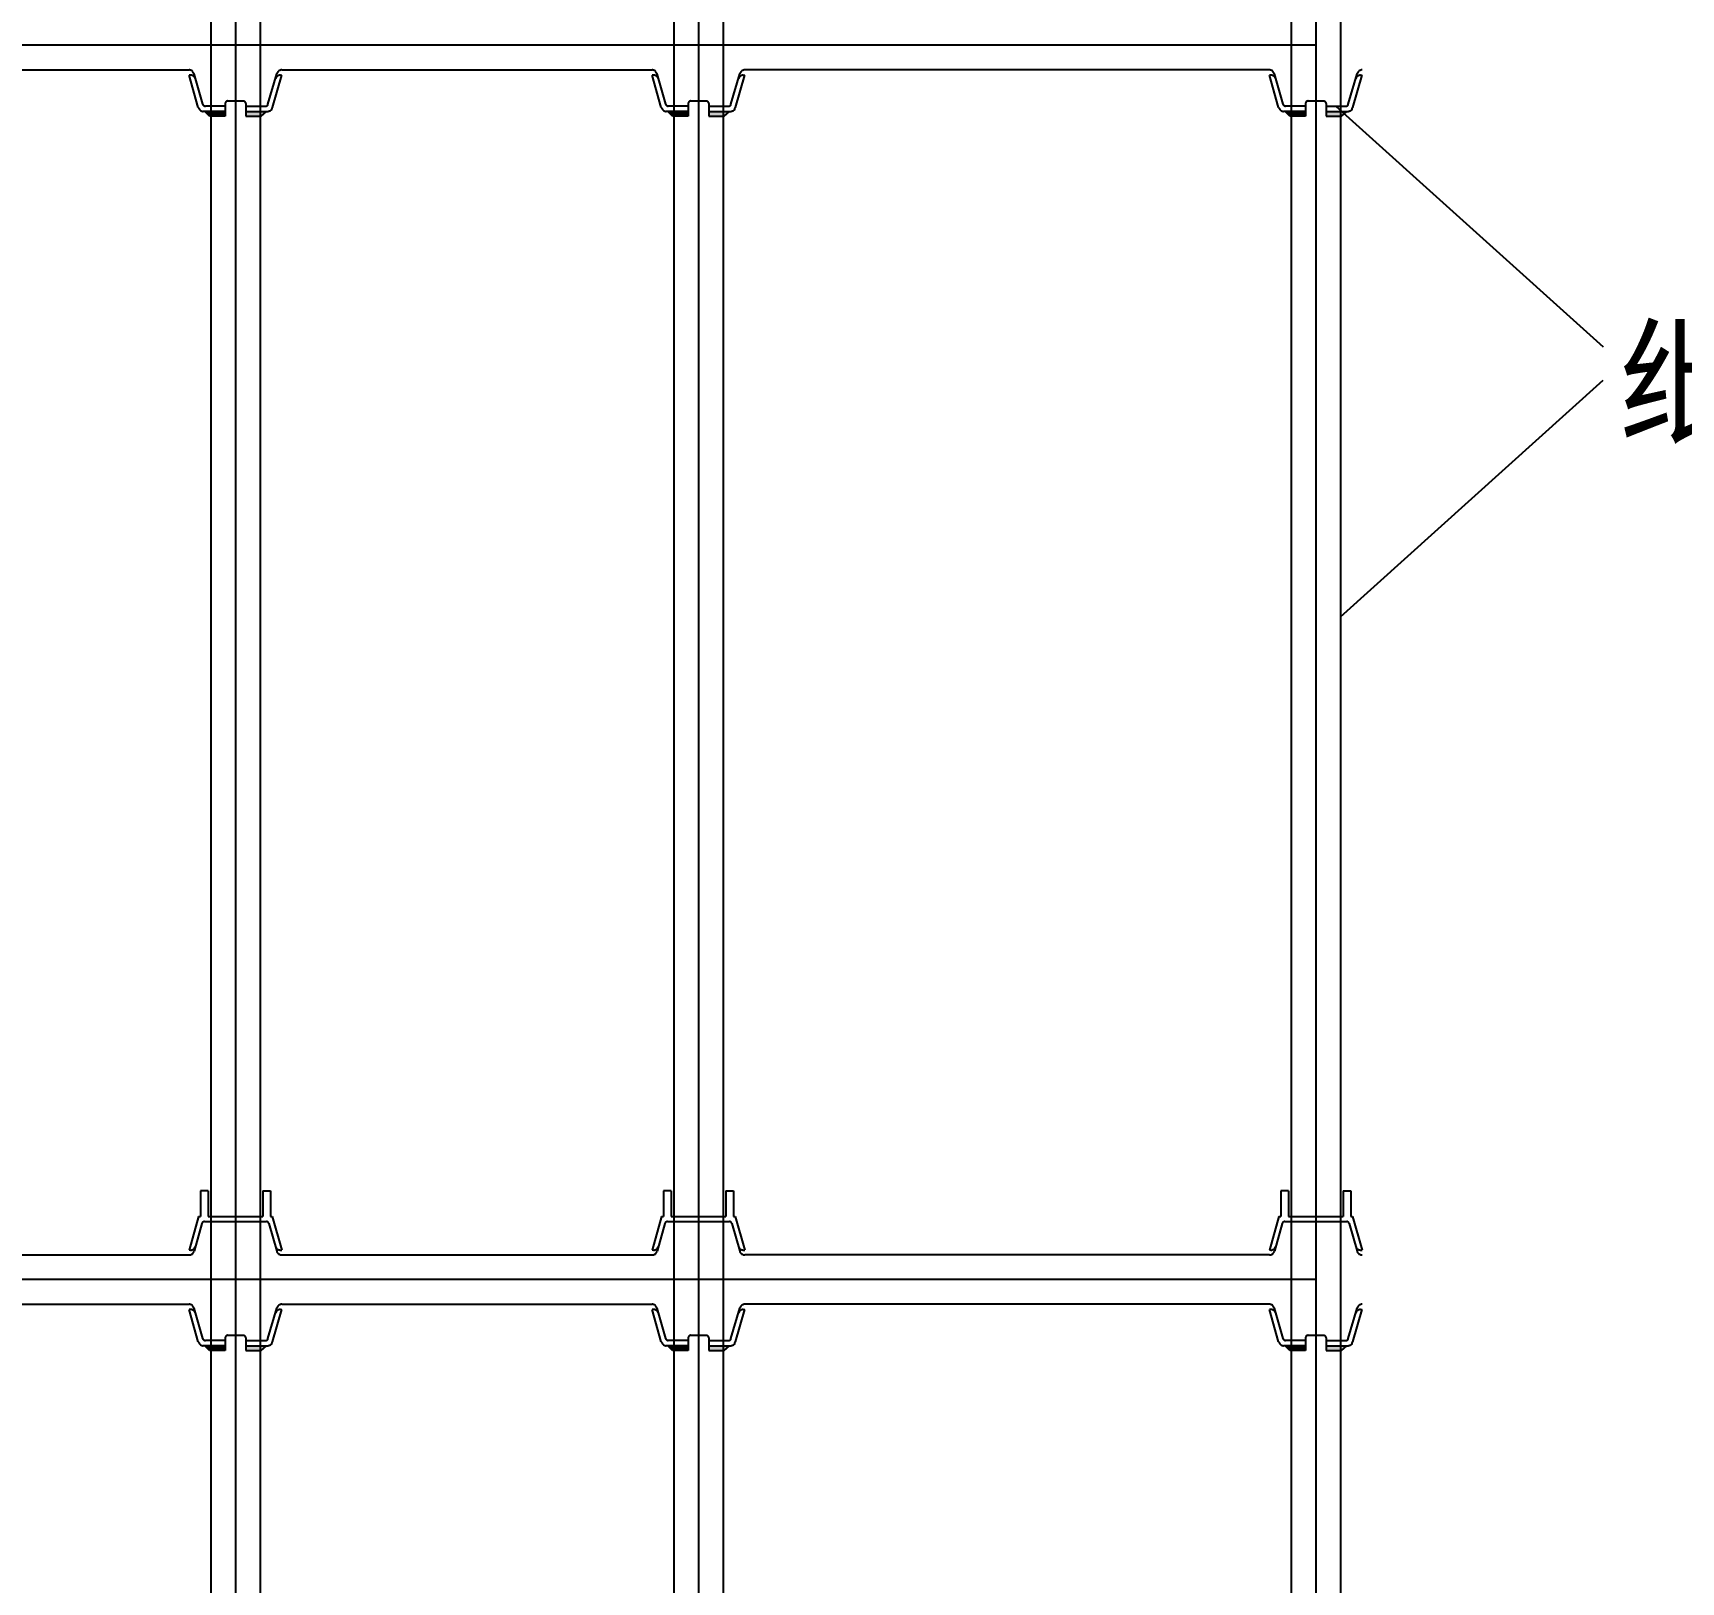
# Model space of a CAD drawing. Header units: metres. Extents: x 0 to 420, y 0 to 297.
# Drawn here: x 211.1 to 264.5, y 146.6 to 196.8 of the extents above; entities that cross this region are included whole.
import ezdxf

# ---------------------------------------------------------------- set-up
doc = ezdxf.new("R2010")
doc.units = ezdxf.units.M

msp = doc.modelspace()

# ---------------------------------------------------------------- linework, layer by layer
for p, q in [((217.7, 254.43), (217.7, 96.37)), ((232.7, 254.43), (232.7, 96.37)), ((252.7, 254.43), (252.7, 96.37)), ((216.9, 213.67), (216.9, 99.7)), ((218.5, 213.67), (218.5, 99.7)), ((231.9, 213.67), (231.9, 99.7)), ((233.5, 213.67), (233.5, 99.7)), ((251.9, 213.67), (251.9, 99.7)), ((253.5, 213.67), (253.5, 99.7)), ((252.7, 196.37), (162.7, 196.37)), ((199.2, 195.57), (216.2, 195.57)), ((216.64, 194.46), (216.36, 195.45)), ((218.75, 194.46), (219.04, 195.45)), ((219.2, 195.57), (231.2, 195.57)), ((231.64, 194.46), (231.36, 195.45)), ((233.75, 194.46), (234.04, 195.45)), ((251.2, 195.57), (234.2, 195.57)), ((251.64, 194.46), (251.36, 195.45)), ((253.75, 194.46), (254.04, 195.45)), ((216.49, 194.35), (216.2, 195.4)), ((216.24, 195.4), (216.2, 195.4)), ((218.9, 194.35), (219.2, 195.4)), ((219.15, 195.4), (219.2, 195.4)), ((231.49, 194.35), (231.2, 195.4)), ((231.24, 195.4), (231.2, 195.4)), ((233.9, 194.35), (234.2, 195.4)), ((234.15, 195.4), (234.2, 195.4)), ((251.24, 195.4), (251.2, 195.4)), ((251.49, 194.35), (251.2, 195.4)), ((253.9, 194.35), (254.2, 195.4)), ((254.15, 195.4), (254.2, 195.4)), ((217.36, 194.4), (216.72, 194.4)), ((217.36, 194.48), (217.36, 194.23)), ((217.45, 194.57), (217.95, 194.57)), ((218.03, 194.48), (218.03, 194.23)), ((218.03, 194.4), (218.67, 194.4)), ((232.36, 194.4), (231.72, 194.4)), ((232.36, 194.48), (232.36, 194.23)), ((232.45, 194.57), (232.95, 194.57)), ((233.03, 194.48), (233.03, 194.23)), ((233.03, 194.4), (233.67, 194.4)), ((252.36, 194.4), (251.72, 194.4)), ((252.36, 194.48), (252.36, 194.23)), ((252.45, 194.57), (252.95, 194.57)), ((253.03, 194.48), (253.03, 194.23)), ((253.03, 194.4), (253.67, 194.4)), ((253.35, 194.4), (262.01, 186.6)), ((217.36, 194.23), (216.65, 194.23)), ((216.86, 194.07), (216.7, 194.23)), ((217.36, 194.07), (216.86, 194.07)), ((217.36, 194.23), (217.36, 194.07)), ((218.03, 194.23), (218.74, 194.23)), ((218.03, 194.23), (218.03, 194.07)), ((218.03, 194.07), (218.53, 194.07)), ((218.53, 194.07), (218.7, 194.23)), ((232.36, 194.23), (231.65, 194.23)), ((231.86, 194.07), (231.7, 194.23)), ((232.36, 194.07), (231.86, 194.07)), ((232.36, 194.23), (232.36, 194.07)), ((233.03, 194.23), (233.74, 194.23)), ((233.03, 194.23), (233.03, 194.07)), ((233.03, 194.07), (233.53, 194.07)), ((233.53, 194.07), (233.7, 194.23)), ((252.36, 194.23), (251.65, 194.23)), ((251.86, 194.07), (251.7, 194.23)), ((252.36, 194.07), (251.86, 194.07)), ((252.36, 194.23), (252.36, 194.07)), ((253.03, 194.23), (253.03, 194.07)), ((253.03, 194.23), (253.74, 194.23)), ((253.03, 194.07), (253.53, 194.07)), ((253.53, 194.07), (253.7, 194.23)), ((253.5, 177.85), (262.01, 185.52)), ((216.81, 159.25), (216.56, 159.25)), ((216.56, 159.25), (216.56, 158.42)), ((216.81, 159.25), (216.81, 158.42)), ((218.58, 159.25), (218.83, 159.25)), ((218.58, 159.25), (218.58, 158.42)), ((218.83, 159.25), (218.83, 158.42)), ((231.81, 159.25), (231.56, 159.25)), ((231.56, 159.25), (231.56, 158.42)), ((231.81, 159.25), (231.81, 158.42)), ((233.58, 159.25), (233.83, 159.25)), ((233.58, 159.25), (233.58, 158.42)), ((233.83, 159.25), (233.83, 158.42)), ((251.56, 159.25), (251.56, 158.42)), ((251.81, 159.25), (251.56, 159.25)), ((251.81, 159.25), (251.81, 158.42)), ((253.58, 159.25), (253.58, 158.42)), ((253.58, 159.25), (253.83, 159.25)), ((253.83, 159.25), (253.83, 158.42)), ((216.5, 158.42), (216.2, 157.33)), ((216.61, 158.19), (216.36, 157.29)), ((216.5, 158.42), (216.56, 158.42)), ((216.69, 158.25), (218.7, 158.25)), ((216.81, 158.42), (218.58, 158.42)), ((218.78, 158.19), (219.04, 157.29)), ((218.83, 158.42), (218.89, 158.42)), ((218.89, 158.42), (219.2, 157.33)), ((231.5, 158.42), (231.2, 157.33)), ((231.61, 158.19), (231.36, 157.29)), ((231.5, 158.42), (231.56, 158.42)), ((231.69, 158.25), (233.7, 158.25)), ((231.81, 158.42), (233.58, 158.42)), ((233.78, 158.19), (234.04, 157.29)), ((233.83, 158.42), (233.89, 158.42)), ((233.89, 158.42), (234.2, 157.33)), ((251.5, 158.42), (251.2, 157.33)), ((251.61, 158.19), (251.36, 157.29)), ((251.5, 158.42), (251.56, 158.42)), ((251.69, 158.25), (253.7, 158.25)), ((251.81, 158.42), (253.58, 158.42)), ((253.78, 158.19), (254.04, 157.29)), ((253.83, 158.42), (253.89, 158.42)), ((253.89, 158.42), (254.2, 157.33)), ((199.2, 157.17), (216.2, 157.17)), ((216.24, 157.33), (216.2, 157.33)), ((219.15, 157.33), (219.2, 157.33)), ((219.2, 157.17), (231.2, 157.17)), ((231.24, 157.33), (231.2, 157.33)), ((234.15, 157.33), (234.2, 157.33)), ((251.2, 157.17), (234.2, 157.17)), ((251.24, 157.33), (251.2, 157.33)), ((254.15, 157.33), (254.2, 157.33)), ((252.7, 156.37), (162.7, 156.37)), ((199.2, 155.57), (216.2, 155.57)), ((216.49, 154.35), (216.2, 155.4)), ((216.24, 155.4), (216.2, 155.4)), ((216.64, 154.46), (216.36, 155.45)), ((218.75, 154.46), (219.04, 155.45)), ((218.9, 154.35), (219.2, 155.4)), ((219.15, 155.4), (219.2, 155.4)), ((219.2, 155.57), (231.2, 155.57)), ((231.49, 154.35), (231.2, 155.4)), ((231.24, 155.4), (231.2, 155.4)), ((231.64, 154.46), (231.36, 155.45)), ((233.75, 154.46), (234.04, 155.45)), ((233.9, 154.35), (234.2, 155.4)), ((234.15, 155.4), (234.2, 155.4)), ((251.2, 155.57), (234.2, 155.57)), ((251.24, 155.4), (251.2, 155.4)), ((251.49, 154.35), (251.2, 155.4)), ((251.64, 154.46), (251.36, 155.45)), ((253.75, 154.46), (254.04, 155.45)), ((253.9, 154.35), (254.2, 155.4)), ((254.15, 155.4), (254.2, 155.4)), ((217.36, 154.4), (216.72, 154.4)), ((217.36, 154.48), (217.36, 154.23)), ((217.45, 154.57), (217.95, 154.57)), ((218.03, 154.48), (218.03, 154.23)), ((218.03, 154.4), (218.67, 154.4)), ((232.36, 154.4), (231.72, 154.4)), ((232.36, 154.48), (232.36, 154.23)), ((232.45, 154.57), (232.95, 154.57)), ((233.03, 154.48), (233.03, 154.23)), ((233.03, 154.4), (233.67, 154.4)), ((252.36, 154.4), (251.72, 154.4)), ((252.36, 154.48), (252.36, 154.23)), ((252.45, 154.57), (252.95, 154.57)), ((253.03, 154.48), (253.03, 154.23)), ((253.03, 154.4), (253.67, 154.4)), ((217.36, 154.23), (216.65, 154.23)), ((216.86, 154.07), (216.7, 154.23)), ((217.36, 154.07), (216.86, 154.07)), ((217.36, 154.23), (217.36, 154.07)), ((218.03, 154.23), (218.74, 154.23)), ((218.03, 154.23), (218.03, 154.07)), ((218.03, 154.07), (218.53, 154.07)), ((218.53, 154.07), (218.7, 154.23)), ((232.36, 154.23), (231.65, 154.23)), ((231.86, 154.07), (231.7, 154.23)), ((232.36, 154.07), (231.86, 154.07)), ((232.36, 154.23), (232.36, 154.07)), ((233.03, 154.23), (233.74, 154.23)), ((233.03, 154.23), (233.03, 154.07)), ((233.03, 154.07), (233.53, 154.07)), ((233.53, 154.07), (233.7, 154.23)), ((252.36, 154.23), (251.65, 154.23)), ((251.86, 154.07), (251.7, 154.23)), ((252.36, 154.07), (251.86, 154.07)), ((252.36, 154.23), (252.36, 154.07)), ((253.03, 154.23), (253.03, 154.07)), ((253.03, 154.23), (253.74, 154.23)), ((253.03, 154.07), (253.53, 154.07)), ((253.53, 154.07), (253.7, 154.23))]:
    msp.add_line(p, q)
for points in [[(216.36, 195.45), (216.35, 195.45), (216.35, 195.46), (216.34, 195.48), (216.33, 195.49), (216.32, 195.51), (216.31, 195.52), (216.3, 195.53), (216.29, 195.54), (216.27, 195.55), (216.26, 195.55), (216.24, 195.56), (216.23, 195.56), (216.21, 195.57), (216.2, 195.57), (216.2, 195.57)], [(219.2, 195.57), (219.18, 195.57), (219.16, 195.56), (219.15, 195.56), (219.13, 195.55), (219.12, 195.55), (219.1, 195.54), (219.09, 195.53), (219.08, 195.52), (219.07, 195.51), (219.06, 195.49), (219.05, 195.48), (219.04, 195.46), (219.04, 195.45), (219.04, 195.45)], [(231.36, 195.45), (231.35, 195.45), (231.35, 195.46), (231.34, 195.48), (231.33, 195.49), (231.32, 195.51), (231.31, 195.52), (231.3, 195.53), (231.29, 195.54), (231.27, 195.55), (231.26, 195.55), (231.24, 195.56), (231.23, 195.56), (231.21, 195.57), (231.2, 195.57), (231.2, 195.57)], [(234.2, 195.57), (234.18, 195.57), (234.16, 195.56), (234.15, 195.56), (234.13, 195.55), (234.12, 195.55), (234.1, 195.54), (234.09, 195.53), (234.08, 195.52), (234.07, 195.51), (234.06, 195.49), (234.05, 195.48), (234.04, 195.46), (234.04, 195.45), (234.04, 195.45)], [(251.36, 195.45), (251.35, 195.45), (251.35, 195.46), (251.34, 195.48), (251.33, 195.49), (251.32, 195.51), (251.31, 195.52), (251.3, 195.53), (251.29, 195.54), (251.27, 195.55), (251.26, 195.55), (251.24, 195.56), (251.23, 195.56), (251.21, 195.57), (251.2, 195.57), (251.2, 195.57)], [(254.2, 195.57), (254.18, 195.57), (254.16, 195.56), (254.15, 195.56), (254.13, 195.55), (254.12, 195.55), (254.1, 195.54), (254.09, 195.53), (254.08, 195.52), (254.07, 195.51), (254.06, 195.49), (254.05, 195.48), (254.04, 195.46), (254.04, 195.45), (254.04, 195.45)], [(216.4, 195.28), (216.4, 195.28), (216.4, 195.3), (216.39, 195.31), (216.38, 195.33), (216.37, 195.34), (216.36, 195.35), (216.35, 195.36), (216.34, 195.37), (216.32, 195.38), (216.31, 195.39), (216.29, 195.39), (216.28, 195.4), (216.26, 195.4), (216.24, 195.4), (216.24, 195.4)], [(219.15, 195.4), (219.13, 195.4), (219.12, 195.4), (219.1, 195.39), (219.08, 195.39), (219.07, 195.38), (219.06, 195.37), (219.04, 195.36), (219.03, 195.35), (219.02, 195.34), (219.01, 195.33), (219, 195.31), (218.99, 195.3), (218.99, 195.28), (218.99, 195.28)], [(231.4, 195.28), (231.4, 195.28), (231.4, 195.3), (231.39, 195.31), (231.38, 195.33), (231.37, 195.34), (231.36, 195.35), (231.35, 195.36), (231.34, 195.37), (231.32, 195.38), (231.31, 195.39), (231.29, 195.39), (231.28, 195.4), (231.26, 195.4), (231.24, 195.4), (231.24, 195.4)], [(234.15, 195.4), (234.13, 195.4), (234.12, 195.4), (234.1, 195.39), (234.08, 195.39), (234.07, 195.38), (234.06, 195.37), (234.04, 195.36), (234.03, 195.35), (234.02, 195.34), (234.01, 195.33), (234, 195.31), (233.99, 195.3), (233.99, 195.28), (233.99, 195.28)], [(251.4, 195.28), (251.4, 195.28), (251.4, 195.3), (251.39, 195.31), (251.38, 195.33), (251.37, 195.34), (251.36, 195.35), (251.35, 195.36), (251.34, 195.37), (251.32, 195.38), (251.31, 195.39), (251.29, 195.39), (251.28, 195.4), (251.26, 195.4), (251.24, 195.4), (251.24, 195.4)], [(254.15, 195.4), (254.13, 195.4), (254.12, 195.4), (254.1, 195.39), (254.08, 195.39), (254.07, 195.38), (254.06, 195.37), (254.04, 195.36), (254.03, 195.35), (254.02, 195.34), (254.01, 195.33), (254, 195.31), (253.99, 195.3), (253.99, 195.28), (253.99, 195.28)], [(216.64, 194.46), (216.64, 194.46), (216.64, 194.45), (216.64, 194.44), (216.65, 194.44), (216.65, 194.43), (216.66, 194.42), (216.66, 194.42), (216.67, 194.41), (216.68, 194.41), (216.69, 194.41), (216.69, 194.4), (216.7, 194.4), (216.71, 194.4), (216.72, 194.4)], [(217.45, 194.57), (217.44, 194.57), (217.43, 194.56), (217.42, 194.56), (217.41, 194.56), (217.41, 194.56), (217.4, 194.55), (217.39, 194.55), (217.39, 194.54), (217.38, 194.54), (217.38, 194.53), (217.37, 194.52), (217.37, 194.51), (217.37, 194.51), (217.36, 194.5), (217.36, 194.49), (217.36, 194.48), (217.36, 194.48)], [(218.03, 194.48), (218.03, 194.49), (218.03, 194.5), (218.03, 194.51), (218.02, 194.51), (218.02, 194.52), (218.01, 194.53), (218.01, 194.54), (218, 194.54), (218, 194.55), (217.99, 194.55), (217.98, 194.56), (217.98, 194.56), (217.97, 194.56), (217.96, 194.56), (217.95, 194.57), (217.95, 194.57), (217.95, 194.57)], [(218.67, 194.4), (218.68, 194.4), (218.69, 194.4), (218.7, 194.4), (218.71, 194.41), (218.71, 194.41), (218.72, 194.41), (218.73, 194.42), (218.73, 194.42), (218.74, 194.43), (218.74, 194.44), (218.75, 194.44), (218.75, 194.45), (218.75, 194.46), (218.75, 194.46)], [(231.64, 194.46), (231.64, 194.46), (231.64, 194.45), (231.64, 194.44), (231.65, 194.44), (231.65, 194.43), (231.66, 194.42), (231.66, 194.42), (231.67, 194.41), (231.68, 194.41), (231.69, 194.41), (231.69, 194.4), (231.7, 194.4), (231.71, 194.4), (231.72, 194.4)], [(232.45, 194.57), (232.44, 194.57), (232.43, 194.56), (232.42, 194.56), (232.41, 194.56), (232.41, 194.56), (232.4, 194.55), (232.39, 194.55), (232.39, 194.54), (232.38, 194.54), (232.38, 194.53), (232.37, 194.52), (232.37, 194.51), (232.37, 194.51), (232.36, 194.5), (232.36, 194.49), (232.36, 194.48), (232.36, 194.48)], [(233.03, 194.48), (233.03, 194.49), (233.03, 194.5), (233.03, 194.51), (233.02, 194.51), (233.02, 194.52), (233.01, 194.53), (233.01, 194.54), (233, 194.54), (233, 194.55), (232.99, 194.55), (232.98, 194.56), (232.98, 194.56), (232.97, 194.56), (232.96, 194.56), (232.95, 194.57), (232.95, 194.57), (232.95, 194.57)], [(233.67, 194.4), (233.68, 194.4), (233.69, 194.4), (233.7, 194.4), (233.71, 194.41), (233.71, 194.41), (233.72, 194.41), (233.73, 194.42), (233.73, 194.42), (233.74, 194.43), (233.74, 194.44), (233.75, 194.44), (233.75, 194.45), (233.75, 194.46), (233.75, 194.46)], [(251.64, 194.46), (251.64, 194.46), (251.64, 194.45), (251.64, 194.44), (251.65, 194.44), (251.65, 194.43), (251.66, 194.42), (251.66, 194.42), (251.67, 194.41), (251.68, 194.41), (251.69, 194.41), (251.69, 194.4), (251.7, 194.4), (251.71, 194.4), (251.72, 194.4)], [(252.45, 194.57), (252.44, 194.57), (252.43, 194.56), (252.42, 194.56), (252.41, 194.56), (252.41, 194.56), (252.4, 194.55), (252.39, 194.55), (252.39, 194.54), (252.38, 194.54), (252.38, 194.53), (252.37, 194.52), (252.37, 194.51), (252.37, 194.51), (252.36, 194.5), (252.36, 194.49), (252.36, 194.48), (252.36, 194.48)], [(253.03, 194.48), (253.03, 194.49), (253.03, 194.5), (253.03, 194.51), (253.02, 194.51), (253.02, 194.52), (253.01, 194.53), (253.01, 194.54), (253, 194.54), (253, 194.55), (252.99, 194.55), (252.98, 194.56), (252.98, 194.56), (252.97, 194.56), (252.96, 194.56), (252.95, 194.57), (252.95, 194.57), (252.95, 194.57)], [(253.67, 194.4), (253.68, 194.4), (253.69, 194.4), (253.7, 194.4), (253.71, 194.41), (253.71, 194.41), (253.72, 194.41), (253.73, 194.42), (253.73, 194.42), (253.74, 194.43), (253.74, 194.44), (253.75, 194.44), (253.75, 194.45), (253.75, 194.46), (253.75, 194.46)], [(216.49, 194.35), (216.49, 194.35), (216.5, 194.34), (216.51, 194.32), (216.52, 194.31), (216.53, 194.29), (216.54, 194.28), (216.55, 194.27), (216.56, 194.26), (216.58, 194.25), (216.59, 194.25), (216.61, 194.24), (216.62, 194.24), (216.64, 194.23), (216.65, 194.23)], [(218.74, 194.23), (218.75, 194.23), (218.77, 194.24), (218.78, 194.24), (218.8, 194.25), (218.81, 194.25), (218.83, 194.26), (218.84, 194.27), (218.85, 194.28), (218.87, 194.29), (218.87, 194.31), (218.88, 194.32), (218.89, 194.34), (218.9, 194.35), (218.9, 194.35)], [(231.49, 194.35), (231.49, 194.35), (231.5, 194.34), (231.51, 194.32), (231.52, 194.31), (231.53, 194.29), (231.54, 194.28), (231.55, 194.27), (231.56, 194.26), (231.58, 194.25), (231.59, 194.25), (231.61, 194.24), (231.62, 194.24), (231.64, 194.23), (231.65, 194.23)], [(233.74, 194.23), (233.75, 194.23), (233.77, 194.24), (233.78, 194.24), (233.8, 194.25), (233.81, 194.25), (233.83, 194.26), (233.84, 194.27), (233.85, 194.28), (233.87, 194.29), (233.87, 194.31), (233.88, 194.32), (233.89, 194.34), (233.9, 194.35), (233.9, 194.35)], [(251.49, 194.35), (251.49, 194.35), (251.5, 194.34), (251.51, 194.32), (251.52, 194.31), (251.53, 194.29), (251.54, 194.28), (251.55, 194.27), (251.56, 194.26), (251.58, 194.25), (251.59, 194.25), (251.61, 194.24), (251.62, 194.24), (251.64, 194.23), (251.65, 194.23)], [(253.74, 194.23), (253.75, 194.23), (253.77, 194.24), (253.78, 194.24), (253.8, 194.25), (253.81, 194.25), (253.83, 194.26), (253.84, 194.27), (253.85, 194.28), (253.87, 194.29), (253.87, 194.31), (253.88, 194.32), (253.89, 194.34), (253.9, 194.35), (253.9, 194.35)], [(216.69, 158.25), (216.69, 158.25), (216.68, 158.25), (216.67, 158.25), (216.66, 158.24), (216.65, 158.24), (216.65, 158.24), (216.64, 158.23), (216.63, 158.23), (216.63, 158.22), (216.62, 158.21), (216.62, 158.21), (216.62, 158.2), (216.61, 158.19), (216.61, 158.19)], [(218.78, 158.19), (218.78, 158.19), (218.77, 158.2), (218.77, 158.21), (218.77, 158.21), (218.76, 158.22), (218.76, 158.23), (218.75, 158.23), (218.74, 158.24), (218.74, 158.24), (218.73, 158.24), (218.72, 158.25), (218.71, 158.25), (218.71, 158.25), (218.7, 158.25), (218.7, 158.25)], [(231.69, 158.25), (231.69, 158.25), (231.68, 158.25), (231.67, 158.25), (231.66, 158.24), (231.65, 158.24), (231.65, 158.24), (231.64, 158.23), (231.63, 158.23), (231.63, 158.22), (231.62, 158.21), (231.62, 158.21), (231.62, 158.2), (231.61, 158.19), (231.61, 158.19)], [(233.78, 158.19), (233.78, 158.19), (233.77, 158.2), (233.77, 158.21), (233.77, 158.21), (233.76, 158.22), (233.76, 158.23), (233.75, 158.23), (233.74, 158.24), (233.74, 158.24), (233.73, 158.24), (233.72, 158.25), (233.71, 158.25), (233.71, 158.25), (233.7, 158.25), (233.7, 158.25)], [(251.69, 158.25), (251.69, 158.25), (251.68, 158.25), (251.67, 158.25), (251.66, 158.24), (251.65, 158.24), (251.65, 158.24), (251.64, 158.23), (251.63, 158.23), (251.63, 158.22), (251.62, 158.21), (251.62, 158.21), (251.62, 158.2), (251.61, 158.19), (251.61, 158.19)], [(253.78, 158.19), (253.78, 158.19), (253.77, 158.2), (253.77, 158.21), (253.77, 158.21), (253.76, 158.22), (253.76, 158.23), (253.75, 158.23), (253.74, 158.24), (253.74, 158.24), (253.73, 158.24), (253.72, 158.25), (253.71, 158.25), (253.71, 158.25), (253.7, 158.25), (253.7, 158.25)], [(216.2, 157.17), (216.21, 157.17), (216.23, 157.17), (216.24, 157.17), (216.26, 157.18), (216.27, 157.19), (216.29, 157.19), (216.3, 157.2), (216.31, 157.22), (216.32, 157.23), (216.33, 157.24), (216.34, 157.25), (216.35, 157.27), (216.35, 157.28), (216.36, 157.29)], [(216.24, 157.33), (216.26, 157.33), (216.28, 157.34), (216.29, 157.34), (216.31, 157.35), (216.32, 157.35), (216.34, 157.36), (216.35, 157.37), (216.36, 157.38), (216.37, 157.39), (216.38, 157.41), (216.39, 157.42), (216.4, 157.44), (216.4, 157.45), (216.4, 157.45)], [(218.99, 157.45), (218.99, 157.45), (218.99, 157.44), (219, 157.42), (219.01, 157.41), (219.02, 157.39), (219.03, 157.38), (219.04, 157.37), (219.06, 157.36), (219.07, 157.35), (219.08, 157.35), (219.1, 157.34), (219.12, 157.34), (219.13, 157.33), (219.15, 157.33)], [(219.04, 157.29), (219.04, 157.28), (219.04, 157.27), (219.05, 157.25), (219.06, 157.24), (219.07, 157.23), (219.08, 157.22), (219.09, 157.2), (219.1, 157.19), (219.12, 157.19), (219.13, 157.18), (219.15, 157.17), (219.16, 157.17), (219.18, 157.17), (219.2, 157.17)], [(231.2, 157.17), (231.21, 157.17), (231.23, 157.17), (231.24, 157.17), (231.26, 157.18), (231.27, 157.19), (231.29, 157.19), (231.3, 157.2), (231.31, 157.22), (231.32, 157.23), (231.33, 157.24), (231.34, 157.25), (231.35, 157.27), (231.35, 157.28), (231.36, 157.29)], [(231.24, 157.33), (231.26, 157.33), (231.28, 157.34), (231.29, 157.34), (231.31, 157.35), (231.32, 157.35), (231.34, 157.36), (231.35, 157.37), (231.36, 157.38), (231.37, 157.39), (231.38, 157.41), (231.39, 157.42), (231.4, 157.44), (231.4, 157.45), (231.4, 157.45)], [(233.99, 157.45), (233.99, 157.45), (233.99, 157.44), (234, 157.42), (234.01, 157.41), (234.02, 157.39), (234.03, 157.38), (234.04, 157.37), (234.06, 157.36), (234.07, 157.35), (234.08, 157.35), (234.1, 157.34), (234.12, 157.34), (234.13, 157.33), (234.15, 157.33)], [(234.04, 157.29), (234.04, 157.28), (234.04, 157.27), (234.05, 157.25), (234.06, 157.24), (234.07, 157.23), (234.08, 157.22), (234.09, 157.2), (234.1, 157.19), (234.12, 157.19), (234.13, 157.18), (234.15, 157.17), (234.16, 157.17), (234.18, 157.17), (234.2, 157.17)], [(251.2, 157.17), (251.21, 157.17), (251.23, 157.17), (251.24, 157.17), (251.26, 157.18), (251.27, 157.19), (251.29, 157.19), (251.3, 157.2), (251.31, 157.22), (251.32, 157.23), (251.33, 157.24), (251.34, 157.25), (251.35, 157.27), (251.35, 157.28), (251.36, 157.29)], [(251.24, 157.33), (251.26, 157.33), (251.28, 157.34), (251.29, 157.34), (251.31, 157.35), (251.32, 157.35), (251.34, 157.36), (251.35, 157.37), (251.36, 157.38), (251.37, 157.39), (251.38, 157.41), (251.39, 157.42), (251.4, 157.44), (251.4, 157.45), (251.4, 157.45)], [(253.99, 157.45), (253.99, 157.45), (253.99, 157.44), (254, 157.42), (254.01, 157.41), (254.02, 157.39), (254.03, 157.38), (254.04, 157.37), (254.06, 157.36), (254.07, 157.35), (254.08, 157.35), (254.1, 157.34), (254.12, 157.34), (254.13, 157.33), (254.15, 157.33)], [(254.04, 157.29), (254.04, 157.28), (254.04, 157.27), (254.05, 157.25), (254.06, 157.24), (254.07, 157.23), (254.08, 157.22), (254.09, 157.2), (254.1, 157.19), (254.12, 157.19), (254.13, 157.18), (254.15, 157.17), (254.16, 157.17), (254.18, 157.17), (254.2, 157.17)], [(216.36, 155.45), (216.35, 155.45), (216.35, 155.46), (216.34, 155.48), (216.33, 155.49), (216.32, 155.51), (216.31, 155.52), (216.3, 155.53), (216.29, 155.54), (216.27, 155.55), (216.26, 155.55), (216.24, 155.56), (216.23, 155.56), (216.21, 155.57), (216.2, 155.57), (216.2, 155.57)], [(216.4, 155.28), (216.4, 155.28), (216.4, 155.3), (216.39, 155.31), (216.38, 155.33), (216.37, 155.34), (216.36, 155.35), (216.35, 155.36), (216.34, 155.37), (216.32, 155.38), (216.31, 155.39), (216.29, 155.39), (216.28, 155.4), (216.26, 155.4), (216.24, 155.4), (216.24, 155.4)], [(219.15, 155.4), (219.13, 155.4), (219.12, 155.4), (219.1, 155.39), (219.08, 155.39), (219.07, 155.38), (219.06, 155.37), (219.04, 155.36), (219.03, 155.35), (219.02, 155.34), (219.01, 155.33), (219, 155.31), (218.99, 155.3), (218.99, 155.28), (218.99, 155.28)], [(219.2, 155.57), (219.18, 155.57), (219.16, 155.56), (219.15, 155.56), (219.13, 155.55), (219.12, 155.55), (219.1, 155.54), (219.09, 155.53), (219.08, 155.52), (219.07, 155.51), (219.06, 155.49), (219.05, 155.48), (219.04, 155.46), (219.04, 155.45), (219.04, 155.45)], [(231.36, 155.45), (231.35, 155.45), (231.35, 155.46), (231.34, 155.48), (231.33, 155.49), (231.32, 155.51), (231.31, 155.52), (231.3, 155.53), (231.29, 155.54), (231.27, 155.55), (231.26, 155.55), (231.24, 155.56), (231.23, 155.56), (231.21, 155.57), (231.2, 155.57), (231.2, 155.57)], [(231.4, 155.28), (231.4, 155.28), (231.4, 155.3), (231.39, 155.31), (231.38, 155.33), (231.37, 155.34), (231.36, 155.35), (231.35, 155.36), (231.34, 155.37), (231.32, 155.38), (231.31, 155.39), (231.29, 155.39), (231.28, 155.4), (231.26, 155.4), (231.24, 155.4), (231.24, 155.4)], [(234.15, 155.4), (234.13, 155.4), (234.12, 155.4), (234.1, 155.39), (234.08, 155.39), (234.07, 155.38), (234.06, 155.37), (234.04, 155.36), (234.03, 155.35), (234.02, 155.34), (234.01, 155.33), (234, 155.31), (233.99, 155.3), (233.99, 155.28), (233.99, 155.28)], [(234.2, 155.57), (234.18, 155.57), (234.16, 155.56), (234.15, 155.56), (234.13, 155.55), (234.12, 155.55), (234.1, 155.54), (234.09, 155.53), (234.08, 155.52), (234.07, 155.51), (234.06, 155.49), (234.05, 155.48), (234.04, 155.46), (234.04, 155.45), (234.04, 155.45)], [(251.36, 155.45), (251.35, 155.45), (251.35, 155.46), (251.34, 155.48), (251.33, 155.49), (251.32, 155.51), (251.31, 155.52), (251.3, 155.53), (251.29, 155.54), (251.27, 155.55), (251.26, 155.55), (251.24, 155.56), (251.23, 155.56), (251.21, 155.57), (251.2, 155.57), (251.2, 155.57)], [(251.4, 155.28), (251.4, 155.28), (251.4, 155.3), (251.39, 155.31), (251.38, 155.33), (251.37, 155.34), (251.36, 155.35), (251.35, 155.36), (251.34, 155.37), (251.32, 155.38), (251.31, 155.39), (251.29, 155.39), (251.28, 155.4), (251.26, 155.4), (251.24, 155.4), (251.24, 155.4)], [(254.15, 155.4), (254.13, 155.4), (254.12, 155.4), (254.1, 155.39), (254.08, 155.39), (254.07, 155.38), (254.06, 155.37), (254.04, 155.36), (254.03, 155.35), (254.02, 155.34), (254.01, 155.33), (254, 155.31), (253.99, 155.3), (253.99, 155.28), (253.99, 155.28)], [(254.2, 155.57), (254.18, 155.57), (254.16, 155.56), (254.15, 155.56), (254.13, 155.55), (254.12, 155.55), (254.1, 155.54), (254.09, 155.53), (254.08, 155.52), (254.07, 155.51), (254.06, 155.49), (254.05, 155.48), (254.04, 155.46), (254.04, 155.45), (254.04, 155.45)], [(216.49, 154.35), (216.49, 154.35), (216.5, 154.34), (216.51, 154.32), (216.52, 154.31), (216.53, 154.29), (216.54, 154.28), (216.55, 154.27), (216.56, 154.26), (216.58, 154.25), (216.59, 154.25), (216.61, 154.24), (216.62, 154.24), (216.64, 154.23), (216.65, 154.23)], [(216.64, 154.46), (216.64, 154.46), (216.64, 154.45), (216.64, 154.44), (216.65, 154.44), (216.65, 154.43), (216.66, 154.42), (216.66, 154.42), (216.67, 154.41), (216.68, 154.41), (216.69, 154.41), (216.69, 154.4), (216.7, 154.4), (216.71, 154.4), (216.72, 154.4)], [(217.45, 154.57), (217.44, 154.57), (217.43, 154.56), (217.42, 154.56), (217.41, 154.56), (217.41, 154.56), (217.4, 154.55), (217.39, 154.55), (217.39, 154.54), (217.38, 154.54), (217.38, 154.53), (217.37, 154.52), (217.37, 154.51), (217.37, 154.51), (217.36, 154.5), (217.36, 154.49), (217.36, 154.48), (217.36, 154.48)], [(218.03, 154.48), (218.03, 154.49), (218.03, 154.5), (218.03, 154.51), (218.02, 154.51), (218.02, 154.52), (218.01, 154.53), (218.01, 154.54), (218, 154.54), (218, 154.55), (217.99, 154.55), (217.98, 154.56), (217.98, 154.56), (217.97, 154.56), (217.96, 154.56), (217.95, 154.57), (217.95, 154.57), (217.95, 154.57)], [(218.67, 154.4), (218.68, 154.4), (218.69, 154.4), (218.7, 154.4), (218.71, 154.41), (218.71, 154.41), (218.72, 154.41), (218.73, 154.42), (218.73, 154.42), (218.74, 154.43), (218.74, 154.44), (218.75, 154.44), (218.75, 154.45), (218.75, 154.46), (218.75, 154.46)], [(218.74, 154.23), (218.75, 154.23), (218.77, 154.24), (218.78, 154.24), (218.8, 154.25), (218.81, 154.25), (218.83, 154.26), (218.84, 154.27), (218.85, 154.28), (218.87, 154.29), (218.87, 154.31), (218.88, 154.32), (218.89, 154.34), (218.9, 154.35), (218.9, 154.35)], [(231.49, 154.35), (231.49, 154.35), (231.5, 154.34), (231.51, 154.32), (231.52, 154.31), (231.53, 154.29), (231.54, 154.28), (231.55, 154.27), (231.56, 154.26), (231.58, 154.25), (231.59, 154.25), (231.61, 154.24), (231.62, 154.24), (231.64, 154.23), (231.65, 154.23)], [(231.64, 154.46), (231.64, 154.46), (231.64, 154.45), (231.64, 154.44), (231.65, 154.44), (231.65, 154.43), (231.66, 154.42), (231.66, 154.42), (231.67, 154.41), (231.68, 154.41), (231.69, 154.41), (231.69, 154.4), (231.7, 154.4), (231.71, 154.4), (231.72, 154.4)], [(232.45, 154.57), (232.44, 154.57), (232.43, 154.56), (232.42, 154.56), (232.41, 154.56), (232.41, 154.56), (232.4, 154.55), (232.39, 154.55), (232.39, 154.54), (232.38, 154.54), (232.38, 154.53), (232.37, 154.52), (232.37, 154.51), (232.37, 154.51), (232.36, 154.5), (232.36, 154.49), (232.36, 154.48), (232.36, 154.48)], [(233.03, 154.48), (233.03, 154.49), (233.03, 154.5), (233.03, 154.51), (233.02, 154.51), (233.02, 154.52), (233.01, 154.53), (233.01, 154.54), (233, 154.54), (233, 154.55), (232.99, 154.55), (232.98, 154.56), (232.98, 154.56), (232.97, 154.56), (232.96, 154.56), (232.95, 154.57), (232.95, 154.57), (232.95, 154.57)], [(233.67, 154.4), (233.68, 154.4), (233.69, 154.4), (233.7, 154.4), (233.71, 154.41), (233.71, 154.41), (233.72, 154.41), (233.73, 154.42), (233.73, 154.42), (233.74, 154.43), (233.74, 154.44), (233.75, 154.44), (233.75, 154.45), (233.75, 154.46), (233.75, 154.46)], [(233.74, 154.23), (233.75, 154.23), (233.77, 154.24), (233.78, 154.24), (233.8, 154.25), (233.81, 154.25), (233.83, 154.26), (233.84, 154.27), (233.85, 154.28), (233.87, 154.29), (233.87, 154.31), (233.88, 154.32), (233.89, 154.34), (233.9, 154.35), (233.9, 154.35)], [(251.49, 154.35), (251.49, 154.35), (251.5, 154.34), (251.51, 154.32), (251.52, 154.31), (251.53, 154.29), (251.54, 154.28), (251.55, 154.27), (251.56, 154.26), (251.58, 154.25), (251.59, 154.25), (251.61, 154.24), (251.62, 154.24), (251.64, 154.23), (251.65, 154.23)], [(251.64, 154.46), (251.64, 154.46), (251.64, 154.45), (251.64, 154.44), (251.65, 154.44), (251.65, 154.43), (251.66, 154.42), (251.66, 154.42), (251.67, 154.41), (251.68, 154.41), (251.69, 154.41), (251.69, 154.4), (251.7, 154.4), (251.71, 154.4), (251.72, 154.4)], [(252.45, 154.57), (252.44, 154.57), (252.43, 154.56), (252.42, 154.56), (252.41, 154.56), (252.41, 154.56), (252.4, 154.55), (252.39, 154.55), (252.39, 154.54), (252.38, 154.54), (252.38, 154.53), (252.37, 154.52), (252.37, 154.51), (252.37, 154.51), (252.36, 154.5), (252.36, 154.49), (252.36, 154.48), (252.36, 154.48)], [(253.03, 154.48), (253.03, 154.49), (253.03, 154.5), (253.03, 154.51), (253.02, 154.51), (253.02, 154.52), (253.01, 154.53), (253.01, 154.54), (253, 154.54), (253, 154.55), (252.99, 154.55), (252.98, 154.56), (252.98, 154.56), (252.97, 154.56), (252.96, 154.56), (252.95, 154.57), (252.95, 154.57), (252.95, 154.57)], [(253.67, 154.4), (253.68, 154.4), (253.69, 154.4), (253.7, 154.4), (253.71, 154.41), (253.71, 154.41), (253.72, 154.41), (253.73, 154.42), (253.73, 154.42), (253.74, 154.43), (253.74, 154.44), (253.75, 154.44), (253.75, 154.45), (253.75, 154.46), (253.75, 154.46)], [(253.74, 154.23), (253.75, 154.23), (253.77, 154.24), (253.78, 154.24), (253.8, 154.25), (253.81, 154.25), (253.83, 154.26), (253.84, 154.27), (253.85, 154.28), (253.87, 154.29), (253.87, 154.31), (253.88, 154.32), (253.89, 154.34), (253.9, 154.35), (253.9, 154.35)]]:
    msp.add_lwpolyline(points)
for points in [[(217.36, 194.23), (216.7, 194.23), (217.36, 194.07), (216.86, 194.07)], [(218.03, 194.23), (218.7, 194.23), (218.03, 194.07), (218.53, 194.07)], [(232.36, 194.23), (231.7, 194.23), (232.36, 194.07), (231.86, 194.07)], [(233.03, 194.23), (233.7, 194.23), (233.03, 194.07), (233.53, 194.07)], [(252.36, 194.23), (251.7, 194.23), (252.36, 194.07), (251.86, 194.07)], [(253.03, 194.23), (253.7, 194.23), (253.03, 194.07), (253.53, 194.07)], [(217.36, 154.23), (216.7, 154.23), (217.36, 154.07), (216.86, 154.07)], [(218.03, 154.23), (218.7, 154.23), (218.03, 154.07), (218.53, 154.07)], [(232.36, 154.23), (231.7, 154.23), (232.36, 154.07), (231.86, 154.07)], [(233.03, 154.23), (233.7, 154.23), (233.03, 154.07), (233.53, 154.07)], [(252.36, 154.23), (251.7, 154.23), (252.36, 154.07), (251.86, 154.07)], [(253.03, 154.23), (253.7, 154.23), (253.03, 154.07), (253.53, 154.07)]]:
    msp.add_solid(points)

# ---------------------------------------------------------------- texts
msp.add_text('纰', height=3.33).set_placement((262.52, 183.74))

doc.saveas('drawing.dxf')
